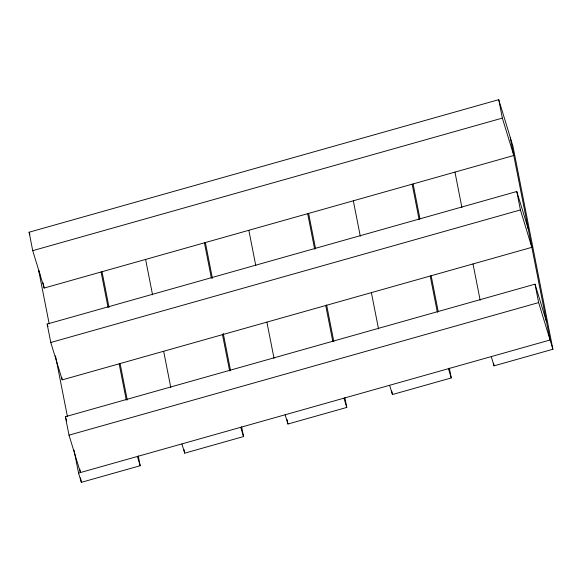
<?xml version="1.0" encoding="UTF-8"?>
<svg xmlns="http://www.w3.org/2000/svg" width="582" height="582" viewBox="0 0 582 582"><rect width="100%" height="100%" fill="white"/><g stroke="black" fill="none" stroke-linecap="round" stroke-linejoin="round"><path stroke-width="0.87" d="M138.269 455.939L140.197 465.724L81.364 482.325L78.57 473.21L80.447 472.54L550.077 339.997L510.167 137.068L498.73 99.675L29.1 232.218L32.723 250.653L44.159 288.054L513.79 155.503L502.361 118.102L498.73 99.675M32.723 250.653L502.361 118.102M516.787 191.507L520.417 209.935L531.846 247.335L62.216 379.886L50.779 342.485L47.157 324.05L516.787 191.507L528.223 228.901M50.779 342.485L520.417 209.935M79.756 469.034L80.447 472.54L69.011 435.147L65.388 416.712L535.018 284.169L546.454 321.562M69.011 435.147L538.641 302.596L535.018 284.169M181.919 444.037L184.705 453.16L243.538 436.558L241.617 426.773M285.158 414.901L287.945 424.023L346.777 407.422L344.85 397.622M389.649 385.408L392.435 394.531L451.268 377.929L449.34 368.144M491.281 356.73L494.067 365.845L552.9 349.244L513.011 146.482L510.225 137.359M552.9 349.244L538.641 302.596M448.482 368.806L451.268 377.929M343.991 398.299L346.777 407.422M240.752 427.435L243.538 436.558M137.403 456.601L140.197 465.724M29.1 232.218L29.878 234.772M39.954 274.595L38.688 270.448L49.179 323.803M47.157 324.05L47.935 326.604M65.388 416.712L66.683 420.961M493.543 363.183L494.067 365.845M454.957 172.112L461.919 207.505M473.028 263.988L480.157 300.21M413.133 184.058L419.949 218.745M431.146 275.657L438.144 311.232M412.158 184.188L419.12 219.581M430.229 276.064L437.358 312.294M391.737 390.973L392.435 394.531M353.325 200.79L360.287 236.19M371.396 292.673L378.526 328.895M308.584 213.274L315.597 248.9M326.633 305.004L333.813 341.518M307.674 213.681L314.629 249.074M325.738 305.557L332.868 341.78M287.072 419.571L287.945 424.023M248.841 230.283L255.796 265.676M266.905 322.159L274.035 358.388M205.402 242.687L212.401 278.261M223.248 333.399L230.596 370.749M204.435 242.818L211.39 278.211M222.499 334.694L229.628 370.923M184.007 449.602L184.705 453.16M145.602 259.419L152.557 294.819M163.666 351.302L170.795 387.525M102.054 271.859L109.052 307.427M120.074 363.452L127.247 399.914M101.086 271.983L108.048 307.376M119.157 363.859L126.287 400.089M43.141 282.867L44.159 288.054M61.699 377.252L62.216 379.886M80.491 477.88L81.364 482.325M55.479 355.82L67.374 416.29M74.023 450.082L78.57 473.21"/></g></svg>
